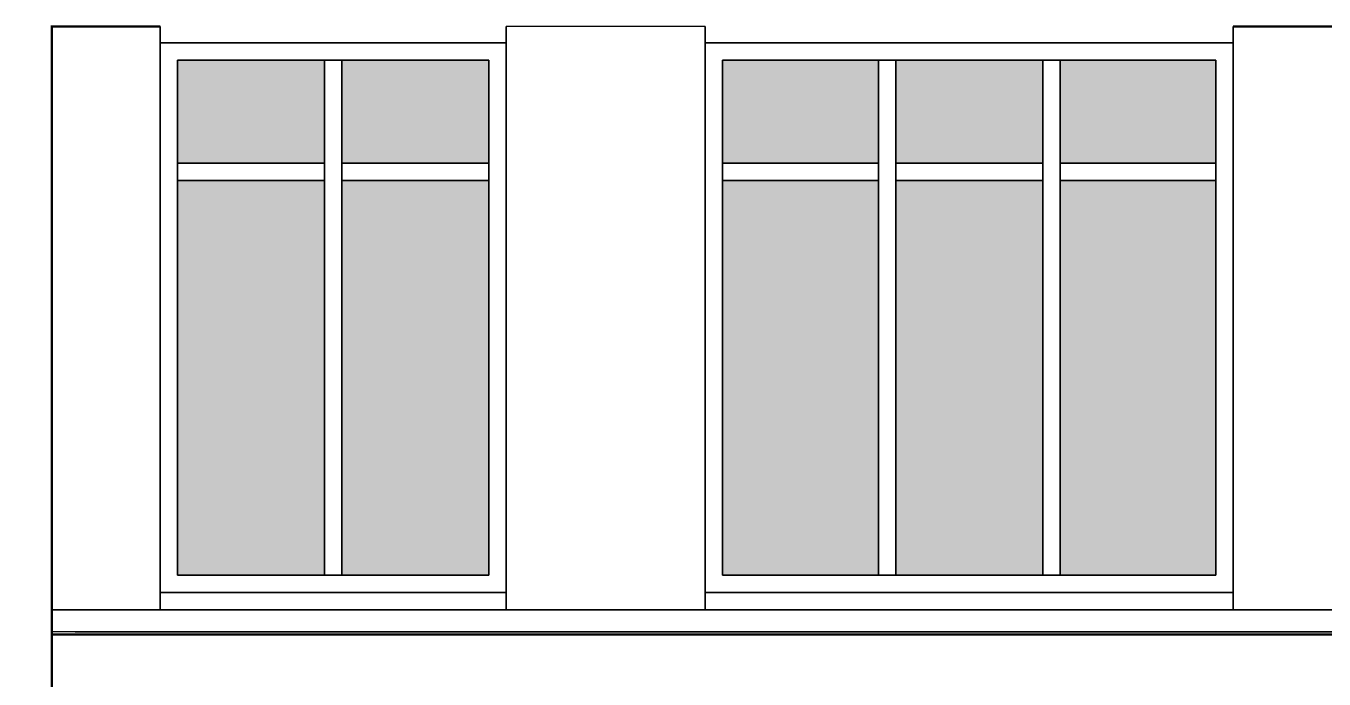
# Model space of a CAD drawing. Header units: metres. Extents: x -57 to 501, y 45 to 307.
# Drawn here: x 298.85 to 306.35, y 92.54 to 96.31 of the extents above; entities that cross this region are included whole.
import ezdxf

# ---------------------------------------------------------------- set-up
doc = ezdxf.new("R2010")
doc.units = ezdxf.units.M

msp = doc.modelspace()

# ---------------------------------------------------------------- hatches: boundary and pattern name
h = msp.add_hatch(color=256)
h.dxf.hatch_style = 1
h.set_gradient(color1=(147, 149, 152), name='HEMISPHERICAL')
h.paths.add_polyline_path([(285.4758, 95.4212), (284.6258, 95.4212), (284.6258, 93.1412), (285.4758, 93.1412)])
h.paths.add_polyline_path([(285.4758, 96.1155), (284.6258, 96.1155), (284.6258, 95.5212), (285.4758, 95.5212)])
h.paths.add_polyline_path([(286.4258, 95.4212), (285.5758, 95.4212), (285.5758, 93.1412), (286.4258, 93.1412)])
h.paths.add_polyline_path([(286.4258, 96.1155), (285.5758, 96.1155), (285.5758, 95.5212), (286.4258, 95.5212)])
h.paths.add_polyline_path([(288.6758, 95.4212), (287.7758, 95.4212), (287.7758, 93.1412), (288.6758, 93.1412)])
h.paths.add_polyline_path([(288.6758, 96.1155), (287.7758, 96.1155), (287.7758, 95.5212), (288.6758, 95.5212)])
h.paths.add_polyline_path([(289.6258, 95.4212), (288.7758, 95.4212), (288.7758, 93.1412), (289.6258, 93.1412)])
h.paths.add_polyline_path([(289.6258, 96.1155), (288.7758, 96.1155), (288.7758, 95.5212), (289.6258, 95.5212)])
h.paths.add_polyline_path([(290.6258, 95.4212), (289.7258, 95.4212), (289.7258, 93.1412), (290.6258, 93.1412)])
h.paths.add_polyline_path([(290.6258, 96.1155), (289.7258, 96.1155), (289.7258, 95.5212), (290.6258, 95.5212)])
h.paths.add_polyline_path([(292.8758, 95.4212), (291.9758, 95.4212), (291.9758, 93.1412), (292.8758, 93.1412)])
h.paths.add_polyline_path([(292.8758, 96.1155), (291.9758, 96.1155), (291.9758, 95.5212), (292.8758, 95.5212)])
h.paths.add_polyline_path([(293.8258, 95.4212), (292.9758, 95.4212), (292.9758, 93.1412), (293.8258, 93.1412)])
h.paths.add_polyline_path([(293.8258, 96.1155), (292.9758, 96.1155), (292.9758, 95.5212), (293.8258, 95.5212)])
h.paths.add_polyline_path([(294.8258, 95.4212), (293.9258, 95.4212), (293.9258, 93.1412), (294.8258, 93.1412)])
h.paths.add_polyline_path([(294.8258, 96.1155), (293.9258, 96.1155), (293.9258, 95.5212), (294.8258, 95.5212)])
h.paths.add_polyline_path([(297.0258, 95.4212), (296.1758, 95.4212), (296.1758, 93.1412), (297.0258, 93.1412)])
h.paths.add_polyline_path([(297.0258, 96.1155), (296.1758, 96.1155), (296.1758, 95.5212), (297.0258, 95.5212)])
h.paths.add_polyline_path([(297.9758, 95.4212), (297.1258, 95.4212), (297.1258, 93.1412), (297.9758, 93.1412)])
h.paths.add_polyline_path([(297.9758, 96.1155), (297.1258, 96.1155), (297.1258, 95.5212), (297.9758, 95.5212)])
h.paths.add_polyline_path([(300.5758, 95.4212), (299.7258, 95.4212), (299.7258, 93.1412), (300.5758, 93.1412)])
h.paths.add_polyline_path([(300.5758, 96.1155), (299.7258, 96.1155), (299.7258, 95.5212), (300.5758, 95.5212)])
h.paths.add_polyline_path([(301.5258, 95.4212), (300.6758, 95.4212), (300.6758, 93.1412), (301.5258, 93.1412)])
h.paths.add_polyline_path([(301.5258, 96.1155), (300.6758, 96.1155), (300.6758, 95.5212), (301.5258, 95.5212)])
h.paths.add_polyline_path([(303.7758, 95.4212), (302.8758, 95.4212), (302.8758, 93.1412), (303.7758, 93.1412)])
h.paths.add_polyline_path([(303.7758, 96.1155), (302.8758, 96.1155), (302.8758, 95.5212), (303.7758, 95.5212)])
h.paths.add_polyline_path([(304.7258, 95.4212), (303.8758, 95.4212), (303.8758, 93.1412), (304.7258, 93.1412)])
h.paths.add_polyline_path([(304.7258, 96.1155), (303.8758, 96.1155), (303.8758, 95.5212), (304.7258, 95.5212)])
h.paths.add_polyline_path([(305.7258, 95.4212), (304.8258, 95.4212), (304.8258, 93.1412), (305.7258, 93.1412)])
h.paths.add_polyline_path([(305.7258, 96.1155), (304.8258, 96.1155), (304.8258, 95.5212), (305.7258, 95.5212)])
h.paths.add_polyline_path([(307.9758, 95.4212), (307.0758, 95.4212), (307.0758, 93.1412), (307.9758, 93.1412)])
h.paths.add_polyline_path([(307.9758, 96.1155), (307.0758, 96.1155), (307.0758, 95.5212), (307.9758, 95.5212)])
h.paths.add_polyline_path([(308.9258, 95.4212), (308.0758, 95.4212), (308.0758, 93.1412), (308.9258, 93.1412)])
h.paths.add_polyline_path([(308.9258, 96.1155), (308.0758, 96.1155), (308.0758, 95.5212), (308.9258, 95.5212)])
h.paths.add_polyline_path([(309.9258, 95.4212), (309.0258, 95.4212), (309.0258, 93.1412), (309.9258, 93.1412)])
h.paths.add_polyline_path([(309.9258, 96.1155), (309.0258, 96.1155), (309.0258, 95.5212), (309.9258, 95.5212)])
h.paths.add_polyline_path([(312.1258, 95.4212), (311.2758, 95.4212), (311.2758, 93.1412), (312.1258, 93.1412)])
h.paths.add_polyline_path([(312.1258, 96.1155), (311.2758, 96.1155), (311.2758, 95.5212), (312.1258, 95.5212)])
h.paths.add_polyline_path([(313.0758, 95.4212), (312.2258, 95.4212), (312.2258, 93.1412), (313.0758, 93.1412)])
h.paths.add_polyline_path([(313.0758, 96.1155), (312.2258, 96.1155), (312.2258, 95.5212), (313.0758, 95.5212)])

# ---------------------------------------------------------------- linework, layer by layer
at = {"lineweight": 50}
for p, q in [((299.0008, 96.3112), (299.0008, 96.3155)), ((299.6258, 96.3112), (299.0008, 96.3112)), ((299.0008, 96.3112), (299.0008, 92.9412)), ((306.9758, 96.3112), (305.8258, 96.3112)), ((299.0008, 92.8712), (299.0008, 92.9412)), ((299.0008, 92.8655), (299.0008, 92.8712)), ((299.0008, 92.8262), (299.0008, 92.8655)), ((299.0008, 92.8155), (299.0008, 92.8262)), ((299.0008, 92.8155), (299.0008, 92.7995)), ((313.6948, 92.7995), (299.0008, 92.7995)), ((299.0008, 92.3315), (299.0008, 92.7995))]:
    msp.add_line(p, q, dxfattribs=at)
at = {"lineweight": 35}
for p, q in [((299.6258, 96.2155), (299.6258, 96.3112)), ((301.6258, 96.3112), (301.6258, 96.2155)), ((302.7758, 96.2155), (302.7758, 96.3112)), ((305.8258, 96.3112), (305.8258, 96.2155)), ((299.6258, 96.2155), (301.6258, 96.2155)), ((299.6258, 93.0412), (299.6258, 96.2155)), ((301.6258, 96.2155), (301.6258, 93.0412)), ((302.7758, 93.0412), (302.7758, 96.2155)), ((302.7758, 96.2155), (305.8258, 96.2155)), ((305.8258, 96.2155), (305.8258, 93.0412)), ((299.7258, 95.5212), (299.7258, 96.1155)), ((299.7258, 96.1155), (300.5758, 96.1155)), ((300.5758, 96.1155), (300.6758, 96.1155)), ((300.5758, 96.1155), (300.5758, 95.5212)), ((300.6758, 95.5212), (300.6758, 96.1155)), ((300.6758, 96.1155), (301.5258, 96.1155)), ((301.5258, 96.1155), (301.5258, 95.5212)), ((302.8758, 95.5212), (302.8758, 96.1155)), ((302.8758, 96.1155), (303.7758, 96.1155)), ((303.7758, 96.1155), (303.8758, 96.1155)), ((303.7758, 96.1155), (303.7758, 95.5212)), ((303.8758, 96.1155), (304.7258, 96.1155)), ((303.8758, 95.5212), (303.8758, 96.1155)), ((304.7258, 96.1155), (304.8258, 96.1155)), ((304.7258, 96.1155), (304.7258, 95.5212)), ((304.8258, 95.5212), (304.8258, 96.1155)), ((304.8258, 96.1155), (305.7258, 96.1155)), ((305.7258, 96.1155), (305.7258, 95.5212)), ((300.5758, 95.5212), (299.7258, 95.5212)), ((299.7258, 95.5212), (299.7258, 95.4212)), ((300.5758, 95.5212), (300.5758, 95.4212)), ((301.5258, 95.5212), (300.6758, 95.5212)), ((300.6758, 95.5212), (300.6758, 95.4212)), ((301.5258, 95.5212), (301.5258, 95.4212)), ((303.7758, 95.5212), (302.8758, 95.5212)), ((302.8758, 95.5212), (302.8758, 95.4212)), ((303.7758, 95.5212), (303.7758, 95.4212)), ((304.7258, 95.5212), (303.8758, 95.5212)), ((303.8758, 95.5212), (303.8758, 95.4212)), ((304.7258, 95.5212), (304.7258, 95.4212)), ((305.7258, 95.5212), (304.8258, 95.5212)), ((304.8258, 95.5212), (304.8258, 95.4212)), ((305.7258, 95.5212), (305.7258, 95.4212)), ((300.5758, 95.4212), (299.7258, 95.4212)), ((299.7258, 93.1412), (299.7258, 95.4212)), ((300.5758, 95.4212), (300.5758, 93.1412)), ((301.5258, 95.4212), (300.6758, 95.4212)), ((300.6758, 93.1412), (300.6758, 95.4212)), ((301.5258, 95.4212), (301.5258, 93.1412)), ((303.7758, 95.4212), (302.8758, 95.4212)), ((302.8758, 93.1412), (302.8758, 95.4212)), ((303.7758, 95.4212), (303.7758, 93.1412)), ((304.7258, 95.4212), (303.8758, 95.4212)), ((303.8758, 93.1412), (303.8758, 95.4212)), ((304.7258, 95.4212), (304.7258, 93.1412)), ((305.7258, 95.4212), (304.8258, 95.4212)), ((304.8258, 93.1412), (304.8258, 95.4212)), ((305.7258, 95.4212), (305.7258, 93.1412)), ((300.5758, 93.1412), (299.7258, 93.1412)), ((300.5758, 93.1412), (300.6758, 93.1412)), ((301.5258, 93.1412), (300.6758, 93.1412)), ((303.7758, 93.1412), (302.8758, 93.1412)), ((303.7758, 93.1412), (303.8758, 93.1412)), ((304.7258, 93.1412), (303.8758, 93.1412)), ((304.7258, 93.1412), (304.8258, 93.1412)), ((305.7258, 93.1412), (304.8258, 93.1412)), ((301.6258, 93.0412), (299.6258, 93.0412)), ((299.6258, 92.9412), (299.6258, 93.0412)), ((301.6258, 93.0412), (301.6258, 92.9412)), ((305.8258, 93.0412), (302.7758, 93.0412)), ((302.7758, 92.9412), (302.7758, 93.0412)), ((305.8258, 93.0412), (305.8258, 92.9412)), ((299.0008, 92.9412), (299.6258, 92.9412)), ((299.6258, 92.9412), (301.4171, 92.9412)), ((301.4171, 92.9412), (301.6258, 92.9412)), ((301.6258, 92.9412), (302.7758, 92.9412)), ((302.7758, 92.9412), (304.5505, 92.9412)), ((304.5505, 92.9412), (305.8258, 92.9412)), ((305.8258, 92.9412), (306.9758, 92.9412)), ((299.2643, 92.8155), (299.1343, 92.8155)), ((299.4192, 92.8155), (299.2643, 92.8155)), ((299.5491, 92.8155), (299.4192, 92.8155)), ((299.704, 92.8155), (299.5491, 92.8155)), ((299.834, 92.8155), (299.704, 92.8155)), ((299.9889, 92.8155), (299.834, 92.8155)), ((300.1188, 92.8155), (299.9889, 92.8155)), ((300.2737, 92.8155), (300.1188, 92.8155)), ((300.4037, 92.8155), (300.2737, 92.8155)), ((300.5586, 92.8155), (300.4037, 92.8155)), ((300.6886, 92.8155), (300.5586, 92.8155)), ((300.8434, 92.8155), (300.6886, 92.8155)), ((300.9734, 92.8155), (300.8434, 92.8155)), ((301.1283, 92.8155), (300.9734, 92.8155)), ((301.2583, 92.8155), (301.1283, 92.8155)), ((301.4132, 92.8155), (301.2583, 92.8155)), ((301.4122, 92.8155), (301.4122, 92.8177)), ((301.4171, 92.8155), (301.4132, 92.8155)), ((308.3183, 92.8155), (301.4171, 92.8155))]:
    msp.add_line(p, q, dxfattribs=at)
for p, q in [((302.7758, 96.3112), (301.6258, 96.3112)), ((299.1343, 92.8155), (299.0008, 92.8155))]:
    msp.add_line(p, q)

doc.saveas('drawing.dxf')
